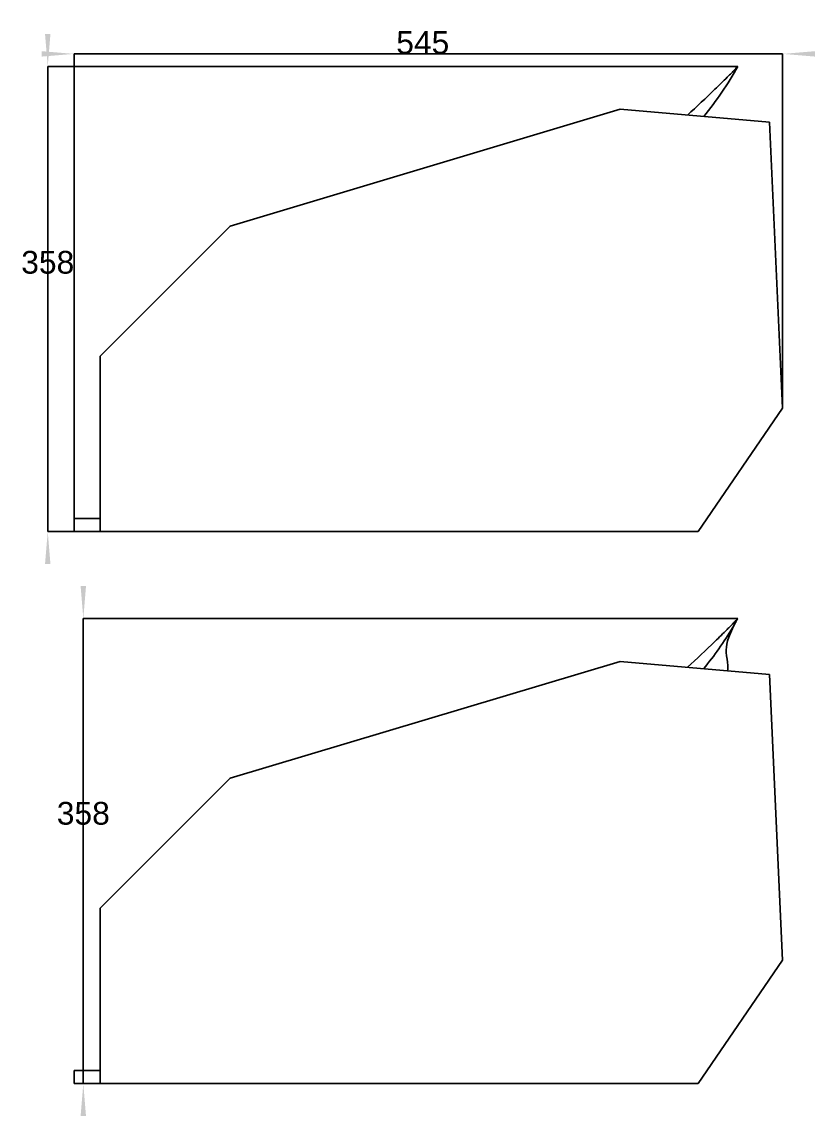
# Model space of a CAD drawing. Header units: millimetres. Extents: x 21 to 390, y 74 to 268.
# Drawn here: x 267.5 to 389.5, y 99.2 to 267.6 of the extents above; entities that cross this region are included whole.
import ezdxf
from ezdxf.enums import TextEntityAlignment as Align

# ---------------------------------------------------------------- set-up
doc = ezdxf.new("R2010")
doc.units = ezdxf.units.MM
doc.layers.get('0').update_dxf_attribs({"linetype": 'CONTINUOUS'})
for name, color, linetype in [('DimExtent094', 7, 'CONTINUOUS'), ('DimExtent095', 7, 'CONTINUOUS'), ('DimExtent096', 7, 'CONTINUOUS'), ('S03_FrontWing_SecB', 7, 'CONTINUOUS'), ('S03_FrontWing_Side', 7, 'CONTINUOUS')]:
    doc.layers.add(name, color=color, linetype=linetype)
doc.styles.get("Standard").update_dxf_attribs({"font": 'arial.ttf'})
doc.dimstyles.get("Standard").update_dxf_attribs({"dimscale": 0, "dimtxt": 2.5, "dimasz": 2.5, "dimexe": 1.25, "dimexo": 0.625, "dimtad": 1, "dimtxsty": 'STANDARD', "dimcen": 2.5, "dimazin": 3, "dimtfac": 1, "dimtmove": 0, "dimatfit": 3})

# ---------------------------------------------------------------- blocks, each defined once
blk = doc.blocks.new('*DimExtent094')
at = {"color": 0}
for points in [[(270.5, 263.134), (270.5, 262.301), (275.5, 262.718)], [(389.5, 263.134), (389.5, 262.301), (384.5, 262.718)]]:
    blk.add_solid(points, dxfattribs=at)
at = {"layer": 'DimExtent094'}
for p, q in [((275.5, 189.203), (275.5, 262.718)), ((275.5, 262.718), (384.5, 262.718)), ((384.5, 208.203), (384.5, 262.718))]:
    blk.add_line(p, q, dxfattribs=at)
blk.add_text('545', height=3.5, dxfattribs=at).set_placement((329.141, 262.718), align=Align.CENTER)
blk = doc.blocks.new('*DimExtent095')
at = {"color": 0}
for points in [[(271.031, 265.791), (271.864, 265.791), (271.447, 260.791)], [(271.031, 184.203), (271.864, 184.203), (271.447, 189.203)]]:
    blk.add_solid(points, dxfattribs=at)
at = {"layer": 'DimExtent095'}
for p, q in [((377.606, 260.791), (271.447, 260.791)), ((271.447, 260.791), (271.447, 189.203)), ((279.5, 189.203), (271.447, 189.203))]:
    blk.add_line(p, q, dxfattribs=at)
blk.add_text('358', height=3.5, dxfattribs=at).set_placement((271.447, 228.889), align=Align.CENTER)
blk = doc.blocks.new('*DimExtent096')
at = {"color": 0}
for points in [[(276.504, 180.791), (277.337, 180.791), (276.92, 175.791)], [(276.504, 99.2034), (277.337, 99.2034), (276.92, 104.203)]]:
    blk.add_solid(points, dxfattribs=at)
at = {"layer": 'DimExtent096'}
for p, q in [((377.606, 175.791), (276.92, 175.791)), ((276.92, 175.791), (276.92, 104.203)), ((279.5, 104.203), (276.92, 104.203))]:
    blk.add_line(p, q, dxfattribs=at)
blk.add_text('358', height=3.5, dxfattribs=at).set_placement((276.92, 144.069), align=Align.CENTER)

msp = doc.modelspace()

# ---------------------------------------------------------------- linework, layer by layer
at = {"layer": 'S03_FrontWing_SecB'}
for p, q in [((359.5, 169.203), (299.5, 151.203)), ((382.5, 167.203), (359.5, 169.203)), ((384.5, 123.203), (382.5, 167.203)), ((299.5, 151.203), (279.5, 131.203)), ((279.5, 131.203), (279.5, 104.203)), ((371.5, 104.203), (384.5, 123.203)), ((275.5, 106.203), (279.5, 106.203)), ((275.5, 104.203), (275.5, 106.203)), ((275.5, 104.203), (279.5, 104.203)), ((279.5, 104.203), (371.5, 104.203))]:
    msp.add_line(p, q, dxfattribs=at)
for points, knots in [([(369.846, 168.304), (371.283, 169.603), (372.705, 170.921), (374.096, 172.27), (374.728, 172.883), (375.355, 173.502), (375.975, 174.127), (376.137, 174.289), (376.299, 174.453), (376.461, 174.618), (376.598, 174.757), (376.734, 174.895), (376.867, 175.031), (376.972, 175.137), (377.073, 175.24), (377.187, 175.359), (377.27, 175.446), (377.359, 175.541), (377.419, 175.598), (377.456, 175.632), (377.482, 175.653), (377.559, 175.743), (377.585, 175.773), (377.617, 175.811), (377.606, 175.791)], [0.74908698, 0.74908698, 0.74908698, 0.74908698, 0.88432873, 0.88432873, 0.88432873, 0.94579106, 0.94579106, 0.94579106, 0.96185875, 0.96185875, 0.96185875, 0.97532551, 0.97532551, 0.97532551, 0.98600349, 0.98600349, 0.98600349, 0.99374176, 0.99374176, 0.99374176, 0.99842977, 0.99842977, 0.99842977, 1, 1, 1, 1]), ([(377.174, 175.028), (375.995, 172.857), (375.79, 171.59), (375.839, 170.59), (375.875, 169.852), (376.05, 169.26), (376.075, 168.556), (376.083, 168.305), (376.075, 168.041), (376.048, 167.764)], [0.00571892, 0.00571892, 0.00571892, 0.00571892, 0.05687984, 0.05687984, 0.05687984, 0.09458957, 0.09458957, 0.09458957, 0.10804076, 0.10804076, 0.10804076, 0.10804076])]:
    msp.add_open_spline(points, degree=3, knots=knots, dxfattribs=at)
for points, degree in [([(377.606, 175.791), (377.209, 175.077), (376.789, 174.376)], 2), ([(376.789, 174.376), (375.47, 172.175), (373.993, 170.068), (372.365, 168.085)], 3), ([(279.5, 116.192), (279.482, 116.084), (279.5, 115.974)], 2)]:
    msp.add_open_spline(points, degree=degree, dxfattribs=at)
at = {"layer": 'S03_FrontWing_Side'}
for p, q in [((359.5, 254.203), (299.5, 236.203)), ((382.5, 252.203), (359.5, 254.203)), ((384.5, 208.203), (382.5, 252.203)), ((299.5, 236.203), (279.5, 216.203)), ((279.5, 216.203), (279.5, 189.203)), ((371.5, 189.203), (384.5, 208.203)), ((275.5, 191.203), (279.5, 191.203)), ((275.5, 189.203), (275.5, 191.203)), ((275.5, 189.203), (279.5, 189.203)), ((279.5, 189.203), (371.5, 189.203))]:
    msp.add_line(p, q, dxfattribs=at)
msp.add_open_spline([(369.846, 253.304), (371.283, 254.603), (372.705, 255.921), (374.096, 257.27), (374.728, 257.883), (375.355, 258.502), (375.975, 259.127), (376.137, 259.289), (376.299, 259.453), (376.461, 259.618), (376.598, 259.757), (376.734, 259.895), (376.867, 260.031), (376.972, 260.137), (377.073, 260.24), (377.187, 260.359), (377.27, 260.446), (377.359, 260.541), (377.419, 260.598), (377.456, 260.632), (377.482, 260.653), (377.559, 260.743), (377.585, 260.773), (377.617, 260.811), (377.606, 260.791)], degree=3, knots=[0.74908698, 0.74908698, 0.74908698, 0.74908698, 0.88432873, 0.88432873, 0.88432873, 0.94579106, 0.94579106, 0.94579106, 0.96185875, 0.96185875, 0.96185875, 0.97532551, 0.97532551, 0.97532551, 0.98600349, 0.98600349, 0.98600349, 0.99374176, 0.99374176, 0.99374176, 0.99842977, 0.99842977, 0.99842977, 1, 1, 1, 1], dxfattribs=at)
msp.add_open_spline([(369.846, 253.304), (371.283, 254.603), (372.705, 255.921), (374.096, 257.27), (374.728, 257.883), (375.355, 258.502), (375.975, 259.127), (376.137, 259.289), (376.299, 259.453), (376.461, 259.618), (376.598, 259.757), (376.734, 259.895), (376.867, 260.031), (376.972, 260.137), (377.073, 260.24), (377.187, 260.359), (377.27, 260.446), (377.359, 260.541), (377.419, 260.598), (377.456, 260.632), (377.482, 260.653), (377.559, 260.743), (377.585, 260.773), (377.617, 260.811), (377.606, 260.791)], degree=3, knots=[0.74908698, 0.74908698, 0.74908698, 0.74908698, 0.88432873, 0.88432873, 0.88432873, 0.94579106, 0.94579106, 0.94579106, 0.96185875, 0.96185875, 0.96185875, 0.97532551, 0.97532551, 0.97532551, 0.98600349, 0.98600349, 0.98600349, 0.99374176, 0.99374176, 0.99374176, 0.99842977, 0.99842977, 0.99842977, 1, 1, 1, 1], dxfattribs=at)
msp.add_open_spline([(377.606, 260.791), (376.093, 258.074), (374.338, 255.49), (372.365, 253.085)], degree=3, dxfattribs=at)

# ---------------------------------------------------------------- dimensions: what is measured, and where the dimension line sits
at = {"layer": 'DimExtent094'}
dim = msp.add_linear_dim(base=(329.141, 262.718), p1=(275.5, 189.203), p2=(384.5, 208.203), text='545', dimstyle='STANDARD', dxfattribs=at)
dim.commit()
dim.dimension.update_dxf_attribs({"geometry": '*DimExtent094', "text_midpoint": (330, 267.643)})
at = {"layer": 'DimExtent095'}
dim = msp.add_linear_dim(base=(271.447, 228.889), p1=(377.606, 260.791), p2=(279.5, 189.203), angle=90, text='358', dimstyle='STANDARD', dxfattribs=at)
dim.commit()
dim.dimension.update_dxf_attribs({"geometry": '*DimExtent095', "text_midpoint": (268.5, 224.85)})
at = {"layer": 'DimExtent096'}
dim = msp.add_linear_dim(base=(276.92, 144.069), p1=(377.606, 175.791), p2=(279.5, 104.203), angle=90, text='358', dimstyle='STANDARD', dxfattribs=at)
dim.commit()
dim.dimension.update_dxf_attribs({"geometry": '*DimExtent096', "text_midpoint": (273.973, 140.03)})

doc.saveas('drawing.dxf')
